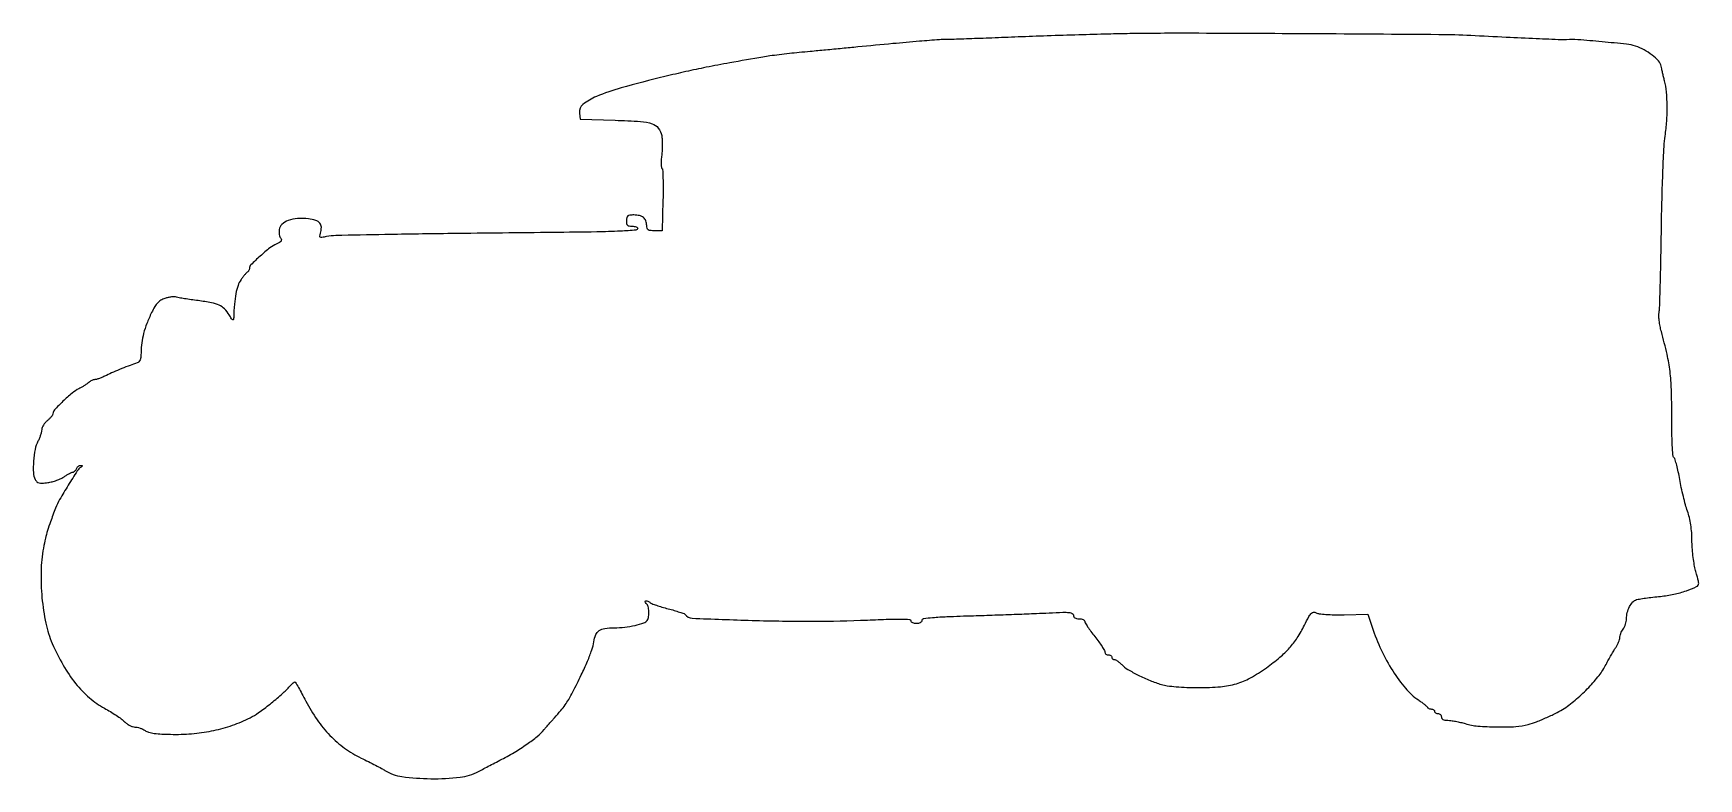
# Model space of a CAD drawing. Extents: x 0 to 738, y 0 to 331.
import ezdxf

# ---------------------------------------------------------------- set-up
doc = ezdxf.new("R2010")
doc.units = 0

msp = doc.modelspace()

# ---------------------------------------------------------------- linework, layer by layer
msp.add_lwpolyline([(486, 330.382156, 0.002799), (476.437145, 330.192144, 0.001137), (463.415625, 329.830846, 0.001125), (449.413784, 329.378968, 0.001432), (436.5, 328.896095, -0.000488), (424.858227, 328.438775, -0.000738), (414.725, 328.065601, -0.000273), (405.998308, 327.761899, -0.01814), (404.5, 327.764949, 0.029107), (401.672878, 327.708718, 0.001583), (392.791131, 326.985468, 0.002113), (381.075586, 325.944234, 0.000916), (365.5, 324.464795, -0.000209), (358.641659, 323.803565, -0.000168), (351.2625, 323.097724, -0.000169), (344.441712, 322.44993, -0.000433), (339.5, 321.9866, 0.004053), (335.231724, 321.55521, 0.003316), (330.675, 321.02671, 0.00335), (326.490168, 320.484705, 0.00881), (323.5, 320.023243, 0.001752), (308.789646, 317.433832, 0.004649), (298.301376, 315.448872, 0.005879), (289.390181, 313.56723, 0.004953), (280, 311.370949, 0.007434), (260.695548, 306.348349, 0.033722), (249.728824, 302.50819, 0.065384), (243.765948, 298.975701, 0.260761), (242.188852, 295.195345), (242.5, 292.5), (258, 292, -0.00816), (269.280725, 291.451701, -0.063769), (274.431878, 290.448998, -0.151331), (277.144264, 288.512598, -0.116768), (278.627305, 285.173096, -0.033127), (278.82557, 283.517922, -0.01329), (278.885812, 281.237353, -0.013083), (278.820784, 278.768421, -0.016126), (278.625839, 276.473565, 0.01388), (278.439304, 274.388771, 0.020637), (278.402276, 272.556898, 0.016528), (278.481759, 271.08942, 0.237384), (278.748323, 270.65785, -0.2487), (279.044239, 270.155034, -0.00315), (279.189861, 266.337029, -0.008306), (279.258213, 261.843543, -0.00524), (279.195884, 256.597797), (278.891769, 243), (275.445884, 243, -0.022434), (273.567184, 243.084337, -0.125359), (272.624553, 243.416866, -0.18573), (272.150952, 244.087368, -0.062002), (272, 245.3, 0.086381), (271.638947, 247.374283, 0.134957), (270.602596, 248.847755, 0.117127), (268.83371, 249.716115, 0.055847), (266.3, 250, 0.024368), (264.47582, 249.911045, 0.138598), (263.58, 249.560606, 0.183226), (263.133696, 248.848791, 0.04944), (263, 247.5, 0.045527), (263.115743, 246.231486, 0.152009), (263.5, 245.5, 0.152009), (264.231486, 245.115743, 0.045527), (265.5, 245, -0.034792), (266.457541, 244.93329, -0.052957), (267.265625, 244.731315, -0.069055), (267.820859, 244.436134, -0.240553), (268, 244.085327, -0.392373), (267.232953, 243.258364, -0.006448), (260.393028, 242.832073, -0.008292), (249.858928, 242.486823, -0.001543), (230.5, 242.233325, 0.000477), (185.689984, 241.742017, 0.001555), (156.007575, 241.295879, 0.000825), (134.265531, 240.865565, 0.044003), (130.141537, 240.412646, -0.010981), (128.107239, 240.052179, -0.164263), (127.406576, 240.174042, -0.317563), (127.17087, 240.652194, -0.037604), (127.458924, 241.870582, 0.074916), (127.880889, 244.52276, 0.176945), (127.219274, 246.381055, 0.145467), (125.387926, 247.606142, 0.045729), (122.128924, 248.298325, 0.0473), (117.337289, 248.410266, 0.070355), (113.24155, 247.530223, 0.092496), (110.386141, 245.831793, 0.184345), (109.177742, 243.539508, 0.038423), (109.129247, 242.431305, 0.035811), (109.247905, 241.301789, 0.037832), (109.502291, 240.313323, 0.091557), (109.869126, 239.657693, -0.13352), (110.158876, 239.021302, -0.199238), (110.020391, 238.433925, -0.106276), (109.375156, 237.851627, -0.02643), (108.09959, 237.204376, 0.062367), (105.064656, 235.379815, 0.016989), (100.777107, 231.769642, 0.010893), (96.675595, 227.905569, 0.200996), (96, 226.292847, -0.061078), (95.944154, 225.837377, -0.057733), (95.779688, 225.399566, -0.062141), (95.537017, 225.043944, -0.107826), (95.25, 224.833333, 0.101734), (94.844125, 224.542966, 0.010862), (94.071062, 223.670932, 0.013025), (93.191012, 222.577152, 0.010126), (92.289787, 221.344307, 0.071211), (90.972456, 218.743268, 0.034117), (90.01369, 215.116051, 0.026988), (89.371134, 210.429119, 0.013807), (89.046656, 204.5, -0.056792), (88.925252, 203.641732, -0.499447), (88.622168, 203.517004, -0.114263), (88.112237, 204.005122, -0.00804), (87.049773, 205.686178, 0.056227), (84.972616, 208.363179, 0.091895), (82.633921, 210.016243, 0.062096), (79.232924, 211.09814, 0.014461), (73.301276, 212.025196, -0.003965), (70.202356, 212.443095, -0.004795), (67.301176, 212.886206, -0.004093), (64.867794, 213.302257, -0.032463), (63.759529, 213.576322, 0.076671), (62.839977, 213.719337, 0.026773), (61.49899, 213.649159, 0.025853), (60.008181, 213.412378, 0.027399), (58.578999, 213.026072, 0.054917), (56.78251, 212.205426, 0.070556), (55.37063, 211.065789, 0.05499), (54.0948, 209.355598, 0.020418), (52.679467, 206.703701, 0.019367), (50.587349, 201.899185, 0.027696), (49.140465, 197.482525, 0.030541), (48.292778, 193.303712, 0.034457), (48.005577, 189.218615, -0.020704), (47.915989, 187.122064, -0.066147), (47.616242, 185.757356, -0.106212), (47.073803, 184.892037, -0.123865), (46.25, 184.383836, 0.012689), (43.193367, 183.331215, 0.006779), (39.468504, 181.883955, 0.006767), (35.739186, 180.317413, 0.01135), (32.655499, 178.888545, -0.01249), (31.085794, 178.165546, -0.014239), (29.548437, 177.55476, -0.013471), (28.221347, 177.110915, -0.074089), (27.476928, 177, 0.073313), (26.870707, 176.910632, 0.036823), (26.146571, 176.632812, 0.035573), (25.425415, 176.228417, 0.04389), (24.821429, 175.75, -0.035251), (24.111722, 175.167641, -0.012169), (23.010496, 174.426562, -0.012022), (21.752988, 173.665982, -0.013662), (20.512175, 173, 0.05688), (17.460319, 171.005255, 0.018429), (13.432516, 167.40501, 0.012294), (9.66484, 163.59605, 0.191118), (9, 161.920236, -0.138663), (8.840742, 161.357012, -0.031936), (8.265625, 160.542822, -0.030622), (7.45698, 159.657318, -0.025754), (6.5, 158.82134, 0.043859), (5.543477, 157.922752, 0.041011), (4.734375, 156.851732, 0.043688), (4.177627, 155.77624, 0.097901), (4, 154.87776, -0.057192), (3.887753, 153.899653, -0.02035), (3.512981, 152.541347, -0.019885), (2.976703, 151.070702, -0.022141), (2.342064, 149.70034, 0.072699), (1.092629, 146.086135, 0.028743), (0.408101, 140.859457, 0.027197), (0.314055, 135.74235, 0.114343), (1.109893, 132.794664, 0.074268), (1.88612, 131.751372, 0.133989), (2.806171, 131.228879, 0.081122), (4.184873, 131.106962, 0.015633), (6.685707, 131.3704, 0.029954), (8.609151, 131.752512, 0.022174), (10.681102, 132.394211, 0.022565), (12.58991, 133.178393, 0.045995), (13.989525, 133.992541, -0.015185), (15.141378, 134.76112, -0.018222), (16.27101, 135.410309, -0.017149), (17.250172, 135.884346, -0.104521), (17.797382, 136, 0.128357), (18.218076, 136.109807, 0.063535), (18.664693, 136.440625, 0.056733), (19.068015, 136.92631, 0.053366), (19.361626, 137.5, -0.069002), (19.677403, 138.072308, -0.063679), (20.144554, 138.554877, -0.067653), (20.685753, 138.878806, -0.104426), (21.218615, 138.984687, -0.034844), (21.745988, 138.941553, -0.297999), (21.914091, 138.79096, -0.283259), (21.847593, 138.56894, -0.032715), (21.418971, 138.234687, 0.099699), (19.753675, 136.534866, 0.005464), (15.730893, 130.195738, 0.008512), (11.958326, 123.866586, 0.038884), (10.124925, 120, 0.003826), (7.875394, 113.975883, 0.014104), (6.5912, 110.120415, 0.017855), (5.684141, 106.677625, 0.00929), (4.787194, 102.327217, 0.040783), (3.719223, 92.018119, 0.028431), (4.130307, 80.324321, 0.028763), (5.830918, 69.033576, 0.049884), (8.691706, 60, 0.02921), (13.51342, 50.383811, 0.039001), (19.035012, 42.332705, 0.043316), (25.168492, 35.952486, 0.056393), (31.824646, 31.341178, -0.012342), (34.427248, 29.858322, -0.011491), (37.017227, 28.214438, -0.011554), (39.251059, 26.647712, -0.037681), (40.6201, 25.470809, 0.039984), (41.73028, 24.525283, 0.035464), (43.020771, 23.7258, 0.037196), (44.29151, 23.174417, 0.083954), (45.322948, 23, -0.054835), (46.338543, 22.888283, -0.029358), (47.553545, 22.541767, -0.028852), (48.766006, 22.037403, -0.0398), (49.782116, 21.440059, 0.08716), (51.377607, 20.694514, 0.032495), (53.811735, 20.205437, 0.022688), (57.263063, 19.901111, 0.007893), (62.254622, 19.767334, 0.025737), (71.568263, 20.14432, 0.030271), (80.294652, 21.484978, 0.031396), (88.511125, 23.809767, 0.032208), (96.299568, 27.129328, 0.037281), (100.061486, 29.393663, 0.012908), (105.140177, 33.192081, 0.013138), (110.093648, 37.315893, 0.030325), (113.531837, 40.725043, -0.012121), (114.348983, 41.596495, -0.016943), (115.123443, 42.331731, -0.013329), (115.791839, 42.893437, -0.169656), (116.096854, 43, -0.265412), (116.401945, 42.825778, -0.00247), (117.757653, 40.502029, -0.007439), (119.287504, 37.756191, -0.004641), (121.001918, 34.496269, 0.032955), (125.983352, 26.200314, 0.041042), (131.696677, 19.259337, 0.043222), (138.190825, 13.635711, 0.044384), (145.5, 9.268432, -0.003617), (148.746119, 7.671817, -0.003914), (151.884375, 6.069108, -0.003691), (154.55385, 4.654209, -0.018866), (156, 3.802041, 0.110112), (163.575672, 1.029183, 0.029877), (176.384409, 0.107953, 0.030358), (189.309565, 0.737082, 0.097351), (197.5, 3.301451, -0.00308), (198.692725, 3.939715, -0.000453), (201.115625, 5.214342, -0.000512), (203.981886, 6.715154, -0.00044), (207, 8.28817, 0.014259), (213.267019, 11.778016, 0.017582), (218.891464, 15.39717, 0.019274), (223.500505, 18.86818, 0.046185), (226.55026, 21.863074, -0.002469), (227.574887, 23.062154, -0.001426), (228.818883, 24.495197, -0.001425), (230.07556, 25.926281, -0.00239), (231.140554, 27.120575, 0.007921), (233.982988, 30.379975, 0.021391), (235.861941, 32.808223, 0.023249), (237.437809, 35.270647, 0.010919), (239.253766, 38.587136, 0.006954), (243.017325, 46.084776, 0.013286), (245.794145, 52.224495, 0.016177), (247.686389, 57.164288, 0.044312), (248.591607, 60.786326, -0.057153), (249.471632, 63.959679, -0.147247), (250.946768, 65.794732, -0.118687), (253.415915, 66.738364, -0.030934), (257.684259, 67.024446, 0.027939), (262.250637, 67.303063, 0.026346), (266.849305, 68.090002, 0.023145), (270.72923, 69.157301, 0.174174), (272.210083, 70.305681, 0.104092), (272.83514, 71.972059, 0.051567), (272.944861, 74.238273, 0.051875), (272.59639, 76.420896, 0.131607), (271.8, 77.8, -0.125995), (271.353524, 78.553816, -0.4425), (271.61393, 78.979374, -0.166609), (272.51427, 78.850912, -0.066949), (273.55, 78.133767, 0.095863), (274.246055, 77.708764, 0.007731), (276.277187, 76.986698, 0.010201), (278.749648, 76.206405, 0.007657), (281.5, 75.445265, -0.006973), (284.218359, 74.69698, -0.010159), (286.590625, 73.955652, -0.006061), (288.548158, 73.273484, -0.150154), (289, 72.93317, 0.229856), (292.175429, 71.232321, 0.002276), (318.659337, 70.296352, 0.007912), (345.635329, 69.893021, 0.011055), (369.75, 70.447337, -0.002827), (379.175794, 70.819265, -0.012205), (384.781537, 70.871831, -0.011343), (388.458617, 70.73308, -0.396631), (389, 70.157967, 0.203146), (389.187542, 69.715422, 0.084036), (389.734375, 69.340153, 0.064193), (390.543007, 69.085082, 0.044366), (391.5, 69, 0.048897), (392.480643, 69.096131, 0.074505), (393.284559, 69.384281, 0.097997), (393.812377, 69.818381, 0.173498), (394, 70.342812, -0.372479), (394.643772, 71.087087, -0.013879), (398.613682, 71.552911, -0.012389), (405.00549, 71.964294, -0.002311), (416.75, 72.374032, 0.000883), (426.248389, 72.67825, 0.000822), (435.975, 73.023002, 0.000819), (444.619738, 73.357827, 0.002788), (450.25, 73.616588, -0.003933), (456.372377, 73.883917, -0.032863), (459.142194, 73.800985, -0.096642), (460.508889, 73.395644, -0.279395), (461, 72.585367, 0.125643), (461.171681, 71.912945, 0.127101), (461.64423, 71.408537, 0.095135), (462.427218, 71.099924, 0.046472), (463.5, 71, -0.041456), (464.457164, 70.920503, -0.060965), (465.265625, 70.681442, -0.080135), (465.814358, 70.330329, -0.213575), (466, 69.915546, 0.138459), (466.189027, 69.246023, 0.00836), (467.321875, 67.467115, 0.011994), (468.776129, 65.376439, 0.008545), (470.5, 63.103311, -0.009349), (472.223746, 60.822743, -0.012915), (473.678125, 58.70916, -0.009514), (474.800462, 56.910407, -0.135526), (475, 56.187765, 0.125475), (475.115494, 55.734782, 0.100779), (475.440625, 55.348906, 0.090165), (475.92697, 55.089555, 0.077671), (476.5, 55, -0.064853), (477.073457, 54.925306, -0.082425), (477.559375, 54.70625, -0.098894), (477.884432, 54.381354, -0.148195), (478, 54, 0.103674), (478.079978, 53.618426, 0.09892), (478.307102, 53.29375, 0.096788), (478.646398, 53.076174, 0.094588), (479.045455, 53, -0.126521), (479.591348, 52.859619, -0.024808), (480.460966, 52.322841, -0.02488), (481.436893, 51.577283, -0.020823), (482.396132, 50.694777, 0.061194), (485.131014, 48.558329, 0.018966), (489.713131, 46.037231, 0.0191), (494.954017, 43.653434, 0.023727), (500, 41.861462, 0.040252), (502.596475, 41.298994, 0.012689), (506.547551, 40.872631, 0.011737), (511.286527, 40.594395, 0.008865), (516.5, 40.503453, 0.020292), (526.223155, 40.901025, 0.050932), (533.192568, 42.192453, 0.055725), (539.383428, 44.783176, 0.028575), (546.5, 49.292634, 0.018312), (552.46651, 53.909453, 0.036497), (556.75886, 58.056088, 0.0398), (560.16399, 62.533982, 0.026617), (563.349705, 68.132128, -0.007201), (565.342339, 71.973262, -0.066314), (566.438566, 73.491451, -0.192613), (567.417999, 73.943509, -0.144276), (568.584934, 73.664458, 0.099765), (569.913516, 73.220599, 0.013148), (572.885482, 72.930629, 0.013999), (576.634055, 72.769449, 0.008916), (581, 72.78192), (591.5, 72.999179), (593.370171, 67.24959, 0.030593), (597.336887, 57.191216, 0.032341), (602.438803, 47.884733, 0.034864), (608.131873, 40.171355, 0.065784), (613.865395, 35, -0.008993), (615.281767, 33.987771, -0.011944), (616.530252, 33.014063, -0.009335), (617.530276, 32.163293, -0.107656), (617.833333, 31.75, 0.12921), (618.063522, 31.462547, 0.058488), (618.484896, 31.220313, 0.052342), (619.016711, 31.055626, 0.048968), (619.583333, 31, -0.068857), (620.1248, 30.925077, -0.085122), (620.583854, 30.70625, -0.099913), (620.890798, 30.381338, -0.140362), (621, 30, 0.148195), (621.115568, 29.618646, 0.098894), (621.440625, 29.29375, 0.082425), (621.926543, 29.074694, 0.064853), (622.5, 29, -0.099038), (623.072457, 28.885486, -0.097945), (623.559375, 28.559375, -0.097945), (623.885486, 28.072457, -0.099038), (624, 27.5, 0.148329), (624.194403, 26.859109, 0.12464), (624.723512, 26.381993, 0.084526), (625.607999, 26.091706, 0.037135), (626.841069, 26, -0.035123), (628.266097, 25.899774, -0.012352), (630.289573, 25.562555, -0.012193), (632.503283, 25.080938, -0.013983), (634.591069, 24.510824, 0.053271), (640.123524, 23.457745, 0.016798), (648.542087, 23.052829, 0.016777), (656.96434, 23.213568, 0.053744), (662.5, 24.107016, 0.027325), (666.083533, 25.302679, 0.011563), (670.754564, 27.276455, 0.011451), (675.285678, 29.441947, 0.030848), (678.36327, 31.246822, 0.029543), (683.928505, 35.487612, 0.024906), (689.298069, 40.591293, 0.025721), (693.866394, 45.911086, 0.045715), (696.964855, 50.779866, -0.006267), (698.027186, 52.781552, -0.005144), (699.210398, 54.893182, -0.005199), (700.337992, 56.811399, -0.013693), (701.197294, 58.15437, 0.027681), (701.889642, 59.30613, 0.024704), (702.479797, 60.571173, 0.025499), (702.895877, 61.762116, 0.067075), (703.031803, 62.65437, -0.059978), (703.148527, 63.500766, -0.030084), (703.485547, 64.528053, -0.029362), (703.967372, 65.5626, -0.038266), (704.531803, 66.44113, 0.052441), (705.094474, 67.373929, 0.031484), (705.568717, 68.578595, 0.03127), (705.892971, 69.85074, 0.046798), (706, 70.991765, -0.063272), (706.348351, 73.73355, -0.058654), (707.373494, 76.377196, -0.06415), (708.841265, 78.454072, -0.136017), (710.499667, 79.48706, -0.033287), (711.735498, 79.763611, -0.004209), (714.442107, 80.15935, -0.004925), (717.667856, 80.570963, -0.004074), (721.111763, 80.947555, 0.028087), (726.959889, 81.872902, 0.029796), (732.550561, 83.4362, 0.025547), (737.030257, 85.242711, 0.296415), (737.988131, 86.770324, 0.052127), (737.928113, 87.266298, 0.002475), (737.546097, 88.901283, 0.004042), (737.066397, 90.83994, 0.002895), (736.5, 93, -0.024531), (735.932264, 95.622722, -0.011976), (735.453903, 99.012893, -0.011849), (735.123823, 102.569996, -0.0168), (735.011869, 105.746018, 0.018827), (734.8767, 109.184794, 0.018867), (734.483232, 112.601214, 0.019565), (733.855131, 115.84062, 0.025383), (733.015277, 118.746018, -0.016042), (732.151772, 121.536802, -0.007207), (731.189026, 125.251757, -0.007126), (730.283575, 129.20949, -0.009632), (729.585309, 132.813153, 0.009125), (728.953599, 136.09112, 0.011904), (728.250019, 139.063371, 0.009587), (727.560338, 141.503845, 0.099863), (727.069134, 142.416699, -0.153828), (726.593186, 143.582977, -0.006962), (726.294587, 147.9496, -0.009844), (726.09659, 153.659097, -0.004524), (726.05245, 161.103545, 0.008184), (725.899632, 172.637673, 0.023411), (725.287444, 180.631938, 0.025042), (723.956583, 188.233669, 0.010535), (721.444207, 198.305408, -0.018456), (720.881031, 200.725708, -0.018093), (720.493537, 203.197014, -0.018314), (720.312063, 205.385702, -0.062787), (720.424893, 206.805408, 0.043161), (720.66268, 208.803531, 0.000922), (720.962868, 218.695964, 0.00212), (721.243761, 230.276013, 0.001427), (721.470669, 243.5, -0.00282), (721.741283, 257.06806, -0.003477), (722.15293, 269.715625, -0.002876), (722.633568, 280.332195, -0.025404), (723.110353, 285, 0.021033), (723.839336, 291.568591, 0.019687), (724.035921, 298.322209, 0.020623), (723.714386, 304.559023, 0.039379), (722.858768, 309.5, -0.002846), (722.430999, 311.214604, -0.002303), (721.990882, 313.059375, -0.002327), (721.600638, 314.764903, -0.006014), (721.339634, 316, 0.135626), (720.199395, 318.268039, 0.043436), (717.410458, 320.858575, 0.04151), (713.804086, 323.214892, 0.046947), (710, 324.831976, 0.049981), (706.026768, 325.671551, 0.003855), (695.168254, 326.768223, 0.004506), (684.3998, 327.674177, 0.037397), (679.5, 327.674971, -0.02872), (677.106645, 327.633865, -0.000696), (666.045522, 328.094741, -0.001467), (652.760016, 328.705877, -0.000882), (637, 329.505057, 0.011276), (622.836058, 329.928407, 0.00038), (566.943097, 330.295596, 0.00068), (513.243646, 330.53446, 0.004339)], format="xyb", close=True)

doc.saveas('drawing.dxf')
